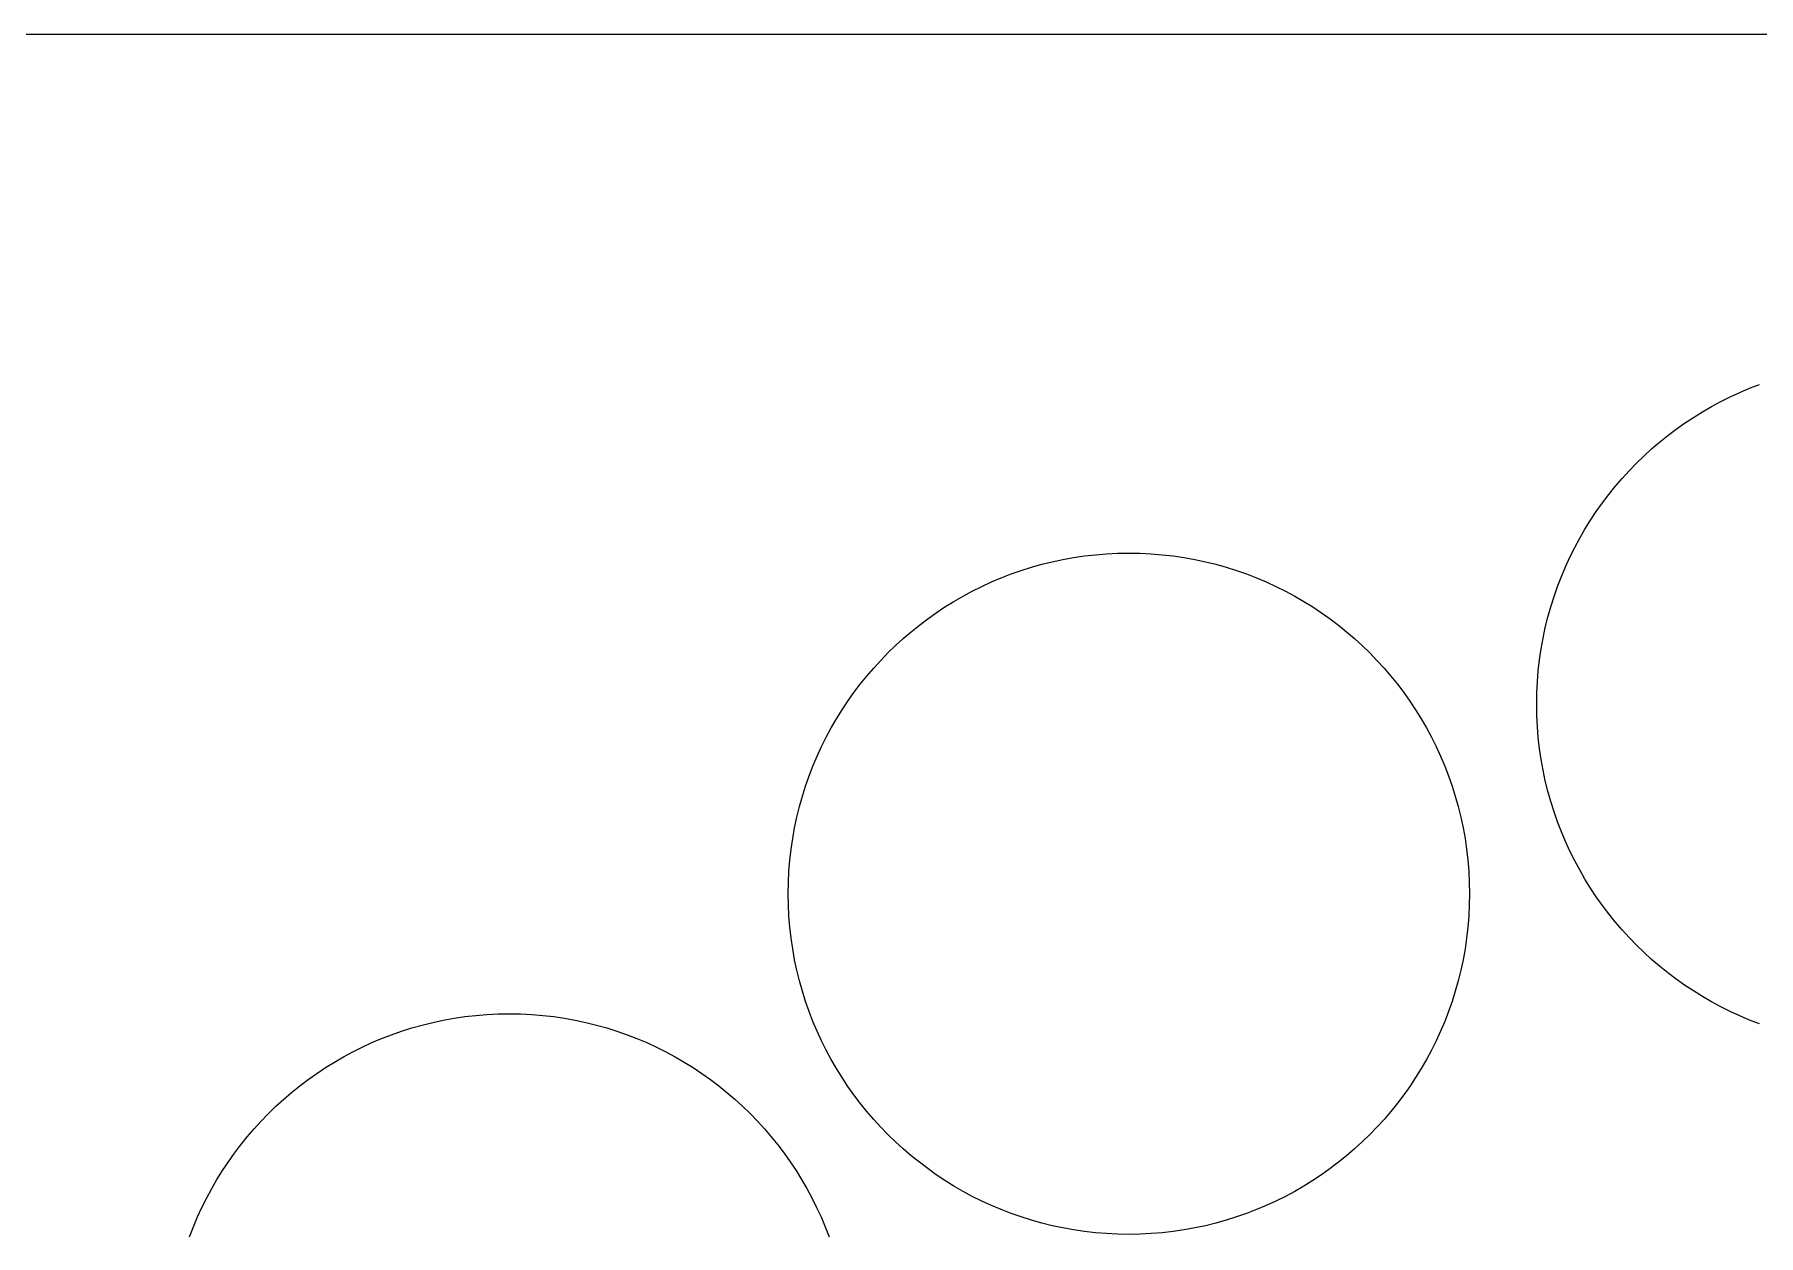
# Model space of a CAD drawing. Extents: x 0 to 212, y 0 to 125.
# Drawn here: x 99.5 to 156.4, y 85.3 to 125 of the extents above; entities that cross this region are included whole.
import ezdxf

# ---------------------------------------------------------------- set-up
doc = ezdxf.new("R2010")
doc.units = 0

msp = doc.modelspace()

# ---------------------------------------------------------------- linework, layer by layer
at = {"layer": 'Layer 1'}
for p, q in [((202.985, 125), (9.00951, 125)), ((156.149, 113.316), (156.477, 113.443)), ((154.889, 112.712), (155.196, 112.878)), ((155.196, 112.878), (155.508, 113.033)), ((155.196, 112.878), (155.196, 112.878)), ((155.508, 113.033), (155.826, 113.18)), ((155.508, 113.033), (155.508, 113.033)), ((155.826, 113.18), (156.149, 113.316)), ((155.826, 113.18), (155.826, 113.18)), ((156.149, 113.316), (156.149, 113.316)), ((154.004, 112.163), (154.293, 112.355)), ((154.293, 112.355), (154.588, 112.538)), ((154.293, 112.355), (154.293, 112.355)), ((154.588, 112.538), (154.889, 112.712)), ((154.588, 112.538), (154.588, 112.538)), ((154.889, 112.712), (154.889, 112.712)), ((153.177, 111.537), (153.446, 111.754)), ((153.446, 111.754), (153.722, 111.963)), ((153.446, 111.754), (153.446, 111.754)), ((153.722, 111.963), (154.004, 112.163)), ((153.722, 111.963), (153.722, 111.963)), ((154.004, 112.163), (154.004, 112.163)), ((152.411, 110.838), (152.659, 111.079)), ((152.659, 111.079), (152.914, 111.312)), ((152.659, 111.079), (152.659, 111.079)), ((152.914, 111.312), (153.177, 111.537)), ((152.914, 111.312), (152.914, 111.312)), ((153.177, 111.537), (153.177, 111.537)), ((151.937, 110.335), (152.17, 110.59)), ((152.17, 110.59), (152.411, 110.838)), ((152.17, 110.59), (152.17, 110.59)), ((152.411, 110.838), (152.411, 110.838)), ((151.495, 109.803), (151.712, 110.073)), ((151.712, 110.073), (151.937, 110.335)), ((151.712, 110.073), (151.712, 110.073)), ((151.937, 110.335), (151.937, 110.335)), ((151.086, 109.245), (151.286, 109.527)), ((151.286, 109.527), (151.495, 109.803)), ((151.286, 109.527), (151.286, 109.527)), ((151.495, 109.803), (151.495, 109.803)), ((150.711, 108.661), (150.894, 108.956)), ((150.894, 108.956), (151.086, 109.245)), ((150.894, 108.956), (150.894, 108.956)), ((151.086, 109.245), (151.086, 109.245)), ((150.372, 108.053), (150.537, 108.36)), ((150.537, 108.36), (150.711, 108.661)), ((150.537, 108.36), (150.537, 108.36)), ((150.711, 108.661), (150.711, 108.661)), ((133.116, 107.587), (133.467, 107.662)), ((133.467, 107.662), (133.821, 107.726)), ((133.467, 107.662), (133.467, 107.662)), ((133.821, 107.726), (134.18, 107.778)), ((133.821, 107.726), (133.821, 107.726)), ((134.18, 107.778), (134.541, 107.819)), ((134.18, 107.778), (134.18, 107.778)), ((134.541, 107.819), (134.907, 107.849)), ((134.541, 107.819), (134.541, 107.819)), ((134.907, 107.849), (135.275, 107.867)), ((134.907, 107.849), (134.907, 107.849)), ((135.275, 107.867), (135.646, 107.873)), ((135.275, 107.867), (135.275, 107.867)), ((135.646, 107.873), (135.646, 107.873)), ((135.646, 107.873), (136.018, 107.867)), ((136.018, 107.867), (136.018, 107.867)), ((136.018, 107.867), (136.386, 107.849)), ((136.386, 107.849), (136.386, 107.849)), ((136.386, 107.849), (136.751, 107.819)), ((136.751, 107.819), (136.751, 107.819)), ((136.751, 107.819), (137.113, 107.778)), ((137.113, 107.778), (137.113, 107.778)), ((137.113, 107.778), (137.471, 107.726)), ((137.471, 107.726), (137.471, 107.726)), ((137.471, 107.726), (137.826, 107.662)), ((137.826, 107.662), (137.826, 107.662)), ((137.826, 107.662), (138.176, 107.587)), ((150.069, 107.423), (150.216, 107.741)), ((150.216, 107.741), (150.372, 108.053)), ((150.216, 107.741), (150.216, 107.741)), ((150.372, 108.053), (150.372, 108.053)), ((131.106, 106.919), (131.429, 107.056)), ((131.429, 107.056), (131.757, 107.183)), ((131.429, 107.056), (131.429, 107.056)), ((131.757, 107.183), (132.09, 107.299)), ((131.757, 107.183), (131.757, 107.183)), ((132.09, 107.299), (132.428, 107.406)), ((132.09, 107.299), (132.09, 107.299)), ((132.428, 107.406), (132.77, 107.502)), ((132.428, 107.406), (132.428, 107.406)), ((132.77, 107.502), (133.116, 107.587)), ((132.77, 107.502), (132.77, 107.502)), ((133.116, 107.587), (133.116, 107.587)), ((138.176, 107.587), (138.176, 107.587)), ((138.176, 107.587), (138.522, 107.502)), ((138.522, 107.502), (138.522, 107.502)), ((138.522, 107.502), (138.865, 107.406)), ((138.865, 107.406), (138.865, 107.406)), ((138.865, 107.406), (139.202, 107.299)), ((139.202, 107.299), (139.202, 107.299)), ((139.202, 107.299), (139.535, 107.183)), ((139.535, 107.183), (139.535, 107.183)), ((139.535, 107.183), (139.863, 107.056)), ((139.863, 107.056), (139.863, 107.056)), ((139.863, 107.056), (140.186, 106.919)), ((149.806, 106.772), (149.933, 107.1)), ((149.933, 107.1), (150.069, 107.423)), ((149.933, 107.1), (149.933, 107.1)), ((150.069, 107.423), (150.069, 107.423)), ((130.169, 106.452), (130.476, 106.617)), ((130.476, 106.617), (130.789, 106.773)), ((130.476, 106.617), (130.476, 106.617)), ((130.789, 106.773), (131.106, 106.919)), ((130.789, 106.773), (130.789, 106.773)), ((131.106, 106.919), (131.106, 106.919)), ((140.186, 106.919), (140.186, 106.919)), ((140.186, 106.919), (140.504, 106.773)), ((140.504, 106.773), (140.504, 106.773)), ((140.504, 106.773), (140.816, 106.617)), ((140.816, 106.617), (140.816, 106.617)), ((140.816, 106.617), (141.123, 106.452)), ((149.689, 106.439), (149.806, 106.772)), ((149.806, 106.772), (149.806, 106.772)), ((129.285, 105.903), (129.573, 106.095)), ((129.573, 106.095), (129.868, 106.278)), ((129.573, 106.095), (129.573, 106.095)), ((129.868, 106.278), (130.169, 106.452)), ((129.868, 106.278), (129.868, 106.278)), ((130.169, 106.452), (130.169, 106.452)), ((141.123, 106.452), (141.123, 106.452)), ((141.123, 106.452), (141.424, 106.278)), ((141.424, 106.278), (141.424, 106.278)), ((141.424, 106.278), (141.719, 106.095)), ((141.719, 106.095), (141.719, 106.095)), ((141.719, 106.095), (142.008, 105.903)), ((149.487, 105.759), (149.583, 106.102)), ((149.583, 106.102), (149.689, 106.439)), ((149.583, 106.102), (149.583, 106.102)), ((149.689, 106.439), (149.689, 106.439)), ((128.457, 105.276), (128.726, 105.494)), ((128.726, 105.494), (129.002, 105.702)), ((128.726, 105.494), (128.726, 105.494)), ((129.002, 105.702), (129.285, 105.903)), ((129.002, 105.702), (129.002, 105.702)), ((129.285, 105.903), (129.285, 105.903)), ((142.008, 105.903), (142.008, 105.903)), ((142.008, 105.903), (142.29, 105.702)), ((142.29, 105.702), (142.29, 105.702)), ((142.29, 105.702), (142.566, 105.494)), ((142.566, 105.494), (142.566, 105.494)), ((142.566, 105.494), (142.836, 105.276)), ((149.327, 105.063), (149.401, 105.413)), ((149.401, 105.413), (149.487, 105.759)), ((149.401, 105.413), (149.401, 105.413)), ((149.487, 105.759), (149.487, 105.759)), ((127.691, 104.578), (127.939, 104.818)), ((127.939, 104.818), (128.195, 105.051)), ((127.939, 104.818), (127.939, 104.818)), ((128.195, 105.051), (128.457, 105.276)), ((128.195, 105.051), (128.195, 105.051)), ((128.457, 105.276), (128.457, 105.276)), ((142.836, 105.276), (142.836, 105.276)), ((142.836, 105.276), (143.098, 105.051)), ((143.098, 105.051), (143.098, 105.051)), ((143.098, 105.051), (143.353, 104.818)), ((143.353, 104.818), (143.353, 104.818)), ((143.353, 104.818), (143.601, 104.578)), ((149.263, 104.708), (149.327, 105.063)), ((149.327, 105.063), (149.327, 105.063)), ((127.218, 104.075), (127.451, 104.33)), ((127.451, 104.33), (127.691, 104.578)), ((127.451, 104.33), (127.451, 104.33)), ((127.691, 104.578), (127.691, 104.578)), ((143.601, 104.578), (143.601, 104.578)), ((143.601, 104.578), (143.842, 104.33)), ((143.842, 104.33), (143.842, 104.33)), ((143.842, 104.33), (144.075, 104.075)), ((149.169, 103.988), (149.211, 104.35)), ((149.211, 104.35), (149.263, 104.708)), ((149.211, 104.35), (149.211, 104.35)), ((149.263, 104.708), (149.263, 104.708)), ((126.776, 103.543), (126.993, 103.812)), ((126.993, 103.812), (127.218, 104.075)), ((126.993, 103.812), (126.993, 103.812)), ((127.218, 104.075), (127.218, 104.075)), ((144.075, 104.075), (144.075, 104.075)), ((144.075, 104.075), (144.3, 103.812)), ((144.3, 103.812), (144.3, 103.812)), ((144.3, 103.812), (144.517, 103.543)), ((149.14, 103.623), (149.169, 103.988)), ((149.169, 103.988), (149.169, 103.988)), ((126.366, 102.985), (126.567, 103.267)), ((126.567, 103.267), (126.776, 103.543)), ((126.567, 103.267), (126.567, 103.267)), ((126.776, 103.543), (126.776, 103.543)), ((144.517, 103.543), (144.517, 103.543)), ((144.517, 103.543), (144.726, 103.267)), ((144.726, 103.267), (144.726, 103.267)), ((144.726, 103.267), (144.926, 102.985)), ((144.726, 103.267), (144.726, 103.267)), ((149.116, 102.883), (149.122, 103.255)), ((149.122, 103.255), (149.14, 103.623)), ((149.122, 103.255), (149.122, 103.255)), ((149.14, 103.623), (149.14, 103.623)), ((125.991, 102.401), (126.174, 102.696)), ((126.174, 102.696), (126.366, 102.985)), ((126.174, 102.696), (126.174, 102.696)), ((126.366, 102.985), (126.366, 102.985)), ((144.926, 102.985), (144.926, 102.985)), ((144.926, 102.985), (145.118, 102.696)), ((145.118, 102.696), (145.118, 102.696)), ((145.118, 102.696), (145.301, 102.401)), ((149.122, 102.512), (149.116, 102.883)), ((149.116, 102.883), (149.116, 102.883)), ((149.14, 102.144), (149.122, 102.512)), ((149.122, 102.512), (149.122, 102.512)), ((125.652, 101.793), (125.817, 102.1)), ((125.817, 102.1), (125.991, 102.401)), ((125.817, 102.1), (125.817, 102.1)), ((125.991, 102.401), (125.991, 102.401)), ((145.301, 102.401), (145.301, 102.401)), ((145.301, 102.401), (145.475, 102.1)), ((145.475, 102.1), (145.475, 102.1)), ((145.475, 102.1), (145.641, 101.793)), ((149.169, 101.778), (149.14, 102.144)), ((149.14, 102.144), (149.14, 102.144)), ((125.35, 101.163), (125.496, 101.481)), ((125.496, 101.481), (125.652, 101.793)), ((125.496, 101.481), (125.496, 101.481)), ((125.652, 101.793), (125.652, 101.793)), ((145.641, 101.793), (145.641, 101.793)), ((145.641, 101.793), (145.796, 101.481)), ((145.796, 101.481), (145.796, 101.481)), ((145.796, 101.481), (145.943, 101.163)), ((149.211, 101.417), (149.169, 101.778)), ((149.169, 101.778), (149.169, 101.778)), ((149.263, 101.058), (149.211, 101.417)), ((149.211, 101.417), (149.211, 101.417)), ((125.086, 100.512), (125.213, 100.84)), ((125.213, 100.84), (125.35, 101.163)), ((125.213, 100.84), (125.213, 100.84)), ((125.35, 101.163), (125.35, 101.163)), ((145.943, 101.163), (145.943, 101.163)), ((145.943, 101.163), (146.079, 100.84)), ((146.079, 100.84), (146.079, 100.84)), ((146.079, 100.84), (146.206, 100.512)), ((149.327, 100.704), (149.263, 101.058)), ((149.263, 101.058), (149.263, 101.058)), ((124.97, 100.179), (125.086, 100.512)), ((125.086, 100.512), (125.086, 100.512)), ((146.206, 100.512), (146.206, 100.512)), ((146.206, 100.512), (146.323, 100.179)), ((149.401, 100.353), (149.327, 100.704)), ((149.327, 100.704), (149.327, 100.704)), ((149.487, 100.007), (149.401, 100.353)), ((149.401, 100.353), (149.401, 100.353)), ((124.767, 99.4992), (124.863, 99.8412)), ((124.863, 99.8412), (124.97, 100.179)), ((124.863, 99.8412), (124.863, 99.8412)), ((124.97, 100.179), (124.97, 100.179)), ((146.323, 100.179), (146.323, 100.179)), ((146.323, 100.179), (146.429, 99.8412)), ((146.429, 99.8412), (146.429, 99.8412)), ((146.429, 99.8412), (146.525, 99.4992)), ((149.583, 99.665), (149.487, 100.007)), ((149.487, 100.007), (149.487, 100.007)), ((149.689, 99.3274), (149.583, 99.665)), ((149.583, 99.665), (149.583, 99.665)), ((124.607, 98.8022), (124.682, 99.1528)), ((124.682, 99.1528), (124.767, 99.4992)), ((124.682, 99.1528), (124.682, 99.1528)), ((124.767, 99.4992), (124.767, 99.4992)), ((146.525, 99.4992), (146.525, 99.4992)), ((146.525, 99.4992), (146.611, 99.1528)), ((146.611, 99.1528), (146.611, 99.1528)), ((146.611, 99.1528), (146.685, 98.8022)), ((149.806, 98.9944), (149.689, 99.3274)), ((149.689, 99.3274), (149.689, 99.3274)), ((124.543, 98.4478), (124.607, 98.8022)), ((124.607, 98.8022), (124.607, 98.8022)), ((146.685, 98.8022), (146.685, 98.8022)), ((146.685, 98.8022), (146.749, 98.4478)), ((149.933, 98.6664), (149.806, 98.9944)), ((149.806, 98.9944), (149.806, 98.9944)), ((150.069, 98.3434), (149.933, 98.6664)), ((149.933, 98.6664), (149.933, 98.6664)), ((124.45, 97.7278), (124.491, 98.0896)), ((124.491, 98.0896), (124.543, 98.4478)), ((124.491, 98.0896), (124.491, 98.0896)), ((124.543, 98.4478), (124.543, 98.4478)), ((146.749, 98.4478), (146.749, 98.4478)), ((146.749, 98.4478), (146.802, 98.0896)), ((146.802, 98.0896), (146.802, 98.0896)), ((146.802, 98.0896), (146.843, 97.7278)), ((150.216, 98.0256), (150.069, 98.3434)), ((150.069, 98.3434), (150.069, 98.3434)), ((150.372, 97.7132), (150.216, 98.0256)), ((150.216, 98.0256), (150.216, 98.0256)), ((124.42, 97.3627), (124.45, 97.7278)), ((124.45, 97.7278), (124.45, 97.7278)), ((146.843, 97.7278), (146.843, 97.7278)), ((146.843, 97.7278), (146.872, 97.3627)), ((150.537, 97.4065), (150.372, 97.7132)), ((150.372, 97.7132), (150.372, 97.7132)), ((150.711, 97.1055), (150.537, 97.4065)), ((150.537, 97.4065), (150.537, 97.4065)), ((124.396, 96.623), (124.402, 96.9943)), ((124.402, 96.9943), (124.42, 97.3627)), ((124.402, 96.9943), (124.402, 96.9943)), ((124.42, 97.3627), (124.42, 97.3627)), ((146.872, 97.3627), (146.872, 97.3627)), ((146.872, 97.3627), (146.89, 96.9943)), ((146.89, 96.9943), (146.89, 96.9943)), ((146.89, 96.9943), (146.896, 96.623)), ((150.894, 96.8105), (150.711, 97.1055)), ((150.711, 97.1055), (150.711, 97.1055)), ((151.086, 96.5216), (150.894, 96.8105)), ((150.894, 96.8105), (150.894, 96.8105)), ((124.402, 96.2516), (124.396, 96.623)), ((124.396, 96.623), (124.396, 96.623)), ((124.42, 95.8833), (124.402, 96.2516)), ((124.402, 96.2516), (124.402, 96.2516)), ((146.89, 96.2516), (146.872, 95.8833)), ((146.896, 96.623), (146.89, 96.2516)), ((146.89, 96.2516), (146.89, 96.2516)), ((146.896, 96.623), (146.896, 96.623)), ((151.286, 96.2391), (151.086, 96.5216)), ((151.086, 96.5216), (151.086, 96.5216)), ((151.495, 95.9632), (151.286, 96.2391)), ((151.286, 96.2391), (151.286, 96.2391)), ((124.45, 95.5181), (124.42, 95.8833)), ((124.42, 95.8833), (124.42, 95.8833)), ((146.872, 95.8833), (146.843, 95.5181)), ((146.872, 95.8833), (146.872, 95.8833)), ((151.712, 95.6939), (151.495, 95.9632)), ((151.495, 95.9632), (151.495, 95.9632)), ((151.937, 95.4316), (151.712, 95.6939)), ((151.712, 95.6939), (151.712, 95.6939)), ((124.491, 95.1564), (124.45, 95.5181)), ((124.45, 95.5181), (124.45, 95.5181)), ((124.543, 94.7982), (124.491, 95.1564)), ((124.491, 95.1564), (124.491, 95.1564)), ((146.802, 95.1564), (146.749, 94.7982)), ((146.843, 95.5181), (146.802, 95.1564)), ((146.802, 95.1564), (146.802, 95.1564)), ((146.843, 95.5181), (146.843, 95.5181)), ((152.17, 95.1763), (151.937, 95.4316)), ((151.937, 95.4316), (151.937, 95.4316)), ((152.411, 94.9283), (152.17, 95.1763)), ((152.17, 95.1763), (152.17, 95.1763)), ((124.607, 94.4437), (124.543, 94.7982)), ((124.543, 94.7982), (124.543, 94.7982)), ((146.749, 94.7982), (146.685, 94.4437)), ((146.749, 94.7982), (146.749, 94.7982)), ((152.659, 94.6878), (152.411, 94.9283)), ((152.411, 94.9283), (152.411, 94.9283)), ((152.914, 94.4548), (152.659, 94.6878)), ((152.659, 94.6878), (152.659, 94.6878)), ((124.682, 94.0932), (124.607, 94.4437)), ((124.607, 94.4437), (124.607, 94.4437)), ((124.767, 93.7468), (124.682, 94.0932)), ((124.682, 94.0932), (124.682, 94.0932)), ((146.611, 94.0932), (146.525, 93.7468)), ((146.685, 94.4437), (146.611, 94.0932)), ((146.611, 94.0932), (146.611, 94.0932)), ((146.685, 94.4437), (146.685, 94.4437)), ((153.177, 94.2298), (152.914, 94.4548)), ((152.914, 94.4548), (152.914, 94.4548)), ((153.446, 94.0127), (153.177, 94.2298)), ((153.177, 94.2298), (153.177, 94.2298)), ((153.722, 93.8038), (153.446, 94.0127)), ((153.446, 94.0127), (153.446, 94.0127)), ((124.863, 93.4047), (124.767, 93.7468)), ((124.767, 93.7468), (124.767, 93.7468)), ((124.97, 93.0671), (124.863, 93.4047)), ((124.863, 93.4047), (124.863, 93.4047)), ((146.429, 93.4047), (146.323, 93.0671)), ((146.525, 93.7468), (146.429, 93.4047)), ((146.429, 93.4047), (146.429, 93.4047)), ((146.525, 93.7468), (146.525, 93.7468)), ((154.004, 93.6034), (153.722, 93.8038)), ((153.722, 93.8038), (153.722, 93.8038)), ((154.293, 93.4114), (154.004, 93.6034)), ((154.004, 93.6034), (154.004, 93.6034)), ((154.588, 93.2283), (154.293, 93.4114)), ((154.293, 93.4114), (154.293, 93.4114)), ((125.086, 92.7342), (124.97, 93.0671)), ((124.97, 93.0671), (124.97, 93.0671)), ((146.323, 93.0671), (146.206, 92.7342)), ((146.323, 93.0671), (146.323, 93.0671)), ((154.889, 93.054), (154.588, 93.2283)), ((154.588, 93.2283), (154.588, 93.2283)), ((155.196, 92.8889), (154.889, 93.054)), ((154.889, 93.054), (154.889, 93.054)), ((155.508, 92.7332), (155.196, 92.8889)), ((155.196, 92.8889), (155.196, 92.8889)), ((111.965, 92.1907), (112.307, 92.2868)), ((112.307, 92.2868), (112.653, 92.3722)), ((112.307, 92.2868), (112.307, 92.2868)), ((112.653, 92.3722), (113.004, 92.4469)), ((112.653, 92.3722), (112.653, 92.3722)), ((113.004, 92.4469), (113.358, 92.5105)), ((113.004, 92.4469), (113.004, 92.4469)), ((113.358, 92.5105), (113.716, 92.563)), ((113.358, 92.5105), (113.358, 92.5105)), ((113.716, 92.563), (114.078, 92.6042)), ((113.716, 92.563), (113.716, 92.563)), ((114.078, 92.6042), (114.443, 92.6338)), ((114.078, 92.6042), (114.078, 92.6042)), ((114.443, 92.6338), (114.812, 92.6518)), ((114.443, 92.6338), (114.443, 92.6338)), ((114.812, 92.6518), (115.183, 92.6578)), ((114.812, 92.6518), (114.812, 92.6518)), ((115.183, 92.6578), (115.183, 92.6578)), ((115.183, 92.6578), (115.554, 92.6518)), ((115.554, 92.6518), (115.554, 92.6518)), ((115.554, 92.6518), (115.923, 92.6338)), ((115.923, 92.6338), (115.923, 92.6338)), ((115.923, 92.6338), (116.288, 92.6042)), ((116.288, 92.6042), (116.288, 92.6042)), ((116.288, 92.6042), (116.65, 92.563)), ((116.65, 92.563), (116.65, 92.563)), ((116.65, 92.563), (117.008, 92.5105)), ((117.008, 92.5105), (117.008, 92.5105)), ((117.008, 92.5105), (117.362, 92.4469)), ((117.362, 92.4469), (117.362, 92.4469)), ((117.362, 92.4469), (117.713, 92.3722)), ((117.713, 92.3722), (117.713, 92.3722)), ((117.713, 92.3722), (118.059, 92.2868)), ((118.059, 92.2868), (118.059, 92.2868)), ((118.059, 92.2868), (118.401, 92.1907)), ((125.213, 92.4061), (125.086, 92.7342)), ((125.086, 92.7342), (125.086, 92.7342)), ((125.35, 92.0831), (125.213, 92.4061)), ((125.213, 92.4061), (125.213, 92.4061)), ((146.079, 92.4061), (145.943, 92.0831)), ((146.206, 92.7342), (146.079, 92.4061)), ((146.079, 92.4061), (146.079, 92.4061)), ((146.206, 92.7342), (146.206, 92.7342)), ((155.826, 92.5869), (155.508, 92.7332)), ((155.508, 92.7332), (155.508, 92.7332)), ((156.149, 92.4502), (155.826, 92.5869)), ((155.826, 92.5869), (155.826, 92.5869)), ((156.477, 92.3235), (156.149, 92.4502)), ((156.149, 92.4502), (156.149, 92.4502)), ((110.325, 91.5579), (110.643, 91.7042)), ((110.643, 91.7042), (110.966, 91.8408)), ((110.643, 91.7042), (110.643, 91.7042)), ((110.966, 91.8408), (111.294, 91.9675)), ((110.966, 91.8408), (110.966, 91.8408)), ((111.294, 91.9675), (111.627, 92.0842)), ((111.294, 91.9675), (111.294, 91.9675)), ((111.627, 92.0842), (111.965, 92.1907)), ((111.627, 92.0842), (111.627, 92.0842)), ((111.965, 92.1907), (111.965, 92.1907)), ((118.401, 92.1907), (118.401, 92.1907)), ((118.401, 92.1907), (118.739, 92.0842)), ((118.739, 92.0842), (118.739, 92.0842)), ((118.739, 92.0842), (119.072, 91.9675)), ((119.072, 91.9675), (119.072, 91.9675)), ((119.072, 91.9675), (119.4, 91.8408)), ((119.4, 91.8408), (119.4, 91.8408)), ((119.4, 91.8408), (119.723, 91.7042)), ((119.723, 91.7042), (119.723, 91.7042)), ((119.723, 91.7042), (120.041, 91.5579)), ((125.496, 91.7653), (125.35, 92.0831)), ((125.35, 92.0831), (125.35, 92.0831)), ((125.652, 91.4529), (125.496, 91.7653)), ((125.496, 91.7653), (125.496, 91.7653)), ((145.796, 91.7653), (145.641, 91.4529)), ((145.943, 92.0831), (145.796, 91.7653)), ((145.796, 91.7653), (145.796, 91.7653)), ((145.943, 92.0831), (145.943, 92.0831)), ((109.405, 91.0627), (109.706, 91.237)), ((109.706, 91.237), (110.013, 91.4021)), ((109.706, 91.237), (109.706, 91.237)), ((110.013, 91.4021), (110.325, 91.5579)), ((110.013, 91.4021), (110.013, 91.4021)), ((110.325, 91.5579), (110.325, 91.5579)), ((120.041, 91.5579), (120.041, 91.5579)), ((120.041, 91.5579), (120.353, 91.4021)), ((120.353, 91.4021), (120.353, 91.4021)), ((120.353, 91.4021), (120.66, 91.237)), ((120.66, 91.237), (120.66, 91.237)), ((120.66, 91.237), (120.961, 91.0627)), ((125.817, 91.1462), (125.652, 91.4529)), ((125.652, 91.4529), (125.652, 91.4529)), ((125.991, 90.8452), (125.817, 91.1462)), ((125.817, 91.1462), (125.817, 91.1462)), ((145.475, 91.1462), (145.301, 90.8452)), ((145.641, 91.4529), (145.475, 91.1462)), ((145.475, 91.1462), (145.475, 91.1462)), ((145.641, 91.4529), (145.641, 91.4529)), ((108.539, 90.4872), (108.821, 90.6877)), ((108.821, 90.6877), (109.11, 90.8796)), ((108.821, 90.6877), (108.821, 90.6877)), ((109.11, 90.8796), (109.405, 91.0627)), ((109.11, 90.8796), (109.11, 90.8796)), ((109.405, 91.0627), (109.405, 91.0627)), ((120.961, 91.0627), (120.961, 91.0627)), ((120.961, 91.0627), (121.256, 90.8796)), ((121.256, 90.8796), (121.256, 90.8796)), ((121.256, 90.8796), (121.545, 90.6877)), ((121.545, 90.6877), (121.545, 90.6877)), ((121.545, 90.6877), (121.827, 90.4872)), ((126.174, 90.5502), (125.991, 90.8452)), ((125.991, 90.8452), (125.991, 90.8452)), ((126.366, 90.2614), (126.174, 90.5502)), ((126.174, 90.5502), (126.174, 90.5502)), ((145.118, 90.5502), (144.926, 90.2614)), ((145.301, 90.8452), (145.118, 90.5502)), ((145.118, 90.5502), (145.118, 90.5502)), ((145.301, 90.8452), (145.301, 90.8452)), ((107.731, 89.8362), (107.994, 90.0612)), ((107.994, 90.0612), (108.263, 90.2783)), ((107.994, 90.0612), (107.994, 90.0612)), ((108.263, 90.2783), (108.539, 90.4872)), ((108.263, 90.2783), (108.263, 90.2783)), ((108.539, 90.4872), (108.539, 90.4872)), ((121.827, 90.4872), (121.827, 90.4872)), ((121.827, 90.4872), (122.103, 90.2783)), ((122.103, 90.2783), (122.103, 90.2783)), ((122.103, 90.2783), (122.372, 90.0612)), ((122.372, 90.0612), (122.372, 90.0612)), ((122.372, 90.0612), (122.635, 89.8362)), ((126.567, 89.9789), (126.366, 90.2614)), ((126.366, 90.2614), (126.366, 90.2614)), ((126.776, 89.7029), (126.567, 89.9789)), ((126.567, 89.9789), (126.567, 89.9789)), ((144.726, 89.9789), (144.517, 89.7029)), ((144.926, 90.2614), (144.726, 89.9789)), ((144.726, 89.9789), (144.726, 89.9789)), ((144.926, 90.2614), (144.926, 90.2614)), ((107.228, 89.3627), (107.476, 89.6033)), ((107.476, 89.6033), (107.731, 89.8362)), ((107.476, 89.6033), (107.476, 89.6033)), ((107.731, 89.8362), (107.731, 89.8362)), ((122.635, 89.8362), (122.635, 89.8362)), ((122.635, 89.8362), (122.89, 89.6033)), ((122.89, 89.6033), (122.89, 89.6033)), ((122.89, 89.6033), (123.138, 89.3627)), ((126.993, 89.4336), (126.776, 89.7029)), ((126.776, 89.7029), (126.776, 89.7029)), ((127.218, 89.1713), (126.993, 89.4336)), ((126.993, 89.4336), (126.993, 89.4336)), ((144.3, 89.4336), (144.075, 89.1713)), ((144.517, 89.7029), (144.3, 89.4336)), ((144.3, 89.4336), (144.3, 89.4336)), ((144.517, 89.7029), (144.517, 89.7029)), ((106.529, 88.5971), (106.755, 88.8595)), ((106.755, 88.8595), (106.987, 89.1147)), ((106.755, 88.8595), (106.755, 88.8595)), ((106.987, 89.1147), (107.228, 89.3627)), ((106.987, 89.1147), (106.987, 89.1147)), ((107.228, 89.3627), (107.228, 89.3627)), ((123.138, 89.3627), (123.138, 89.3627)), ((123.138, 89.3627), (123.378, 89.1147)), ((123.378, 89.1147), (123.378, 89.1147)), ((123.378, 89.1147), (123.611, 88.8595)), ((123.611, 88.8595), (123.611, 88.8595)), ((123.611, 88.8595), (123.836, 88.5971)), ((127.451, 88.916), (127.218, 89.1713)), ((127.218, 89.1713), (127.218, 89.1713)), ((127.691, 88.668), (127.451, 88.916)), ((127.451, 88.916), (127.451, 88.916)), ((143.842, 88.916), (143.601, 88.668)), ((144.075, 89.1713), (143.842, 88.916)), ((143.842, 88.916), (143.842, 88.916)), ((144.075, 89.1713), (144.075, 89.1713)), ((106.104, 88.0519), (106.27, 88.272)), ((106.27, 88.272), (106.312, 88.3278)), ((106.312, 88.3278), (106.529, 88.5971)), ((106.312, 88.3278), (106.312, 88.3278)), ((106.529, 88.5971), (106.529, 88.5971)), ((123.836, 88.5971), (123.836, 88.5971)), ((123.836, 88.5971), (124.053, 88.3278)), ((124.053, 88.3278), (124.053, 88.3278)), ((124.053, 88.3278), (124.262, 88.0519)), ((127.939, 88.4275), (127.691, 88.668)), ((127.691, 88.668), (127.691, 88.668)), ((128.195, 88.1946), (127.939, 88.4275)), ((127.939, 88.4275), (127.939, 88.4275)), ((143.353, 88.4275), (143.098, 88.1946)), ((143.601, 88.668), (143.353, 88.4275)), ((143.353, 88.4275), (143.353, 88.4275)), ((143.601, 88.668), (143.601, 88.668)), ((105.711, 87.4805), (105.903, 87.7694)), ((105.903, 87.7694), (106.104, 88.0519)), ((105.903, 87.7694), (105.903, 87.7694)), ((106.104, 88.0519), (106.104, 88.0519)), ((124.262, 88.0519), (124.262, 88.0519)), ((124.262, 88.0519), (124.463, 87.7694)), ((124.463, 87.7694), (124.463, 87.7694)), ((124.463, 87.7694), (124.655, 87.4805)), ((128.457, 87.9695), (128.195, 88.1946)), ((128.195, 88.1946), (128.195, 88.1946)), ((128.726, 87.7524), (128.457, 87.9695)), ((128.457, 87.9695), (128.457, 87.9695)), ((129.002, 87.5436), (128.726, 87.7524)), ((128.726, 87.7524), (128.726, 87.7524)), ((142.566, 87.7524), (142.29, 87.5436)), ((142.836, 87.9695), (142.566, 87.7524)), ((142.566, 87.7524), (142.566, 87.7524)), ((143.098, 88.1946), (142.836, 87.9695)), ((142.836, 87.9695), (142.836, 87.9695)), ((143.098, 88.1946), (143.098, 88.1946)), ((105.354, 86.8846), (105.528, 87.1855)), ((105.528, 87.1855), (105.711, 87.4805)), ((105.528, 87.1855), (105.528, 87.1855)), ((105.711, 87.4805), (105.711, 87.4805)), ((124.655, 87.4805), (124.655, 87.4805)), ((124.655, 87.4805), (124.838, 87.1855)), ((124.838, 87.1855), (124.838, 87.1855)), ((124.838, 87.1855), (125.012, 86.8846)), ((129.285, 87.3431), (129.002, 87.5436)), ((129.002, 87.5436), (129.002, 87.5436)), ((129.573, 87.1512), (129.285, 87.3431)), ((129.285, 87.3431), (129.285, 87.3431)), ((129.868, 86.968), (129.573, 87.1512)), ((129.573, 87.1512), (129.573, 87.1512)), ((141.719, 87.1512), (141.424, 86.968)), ((142.008, 87.3431), (141.719, 87.1512)), ((141.719, 87.1512), (141.719, 87.1512)), ((142.29, 87.5436), (142.008, 87.3431)), ((142.008, 87.3431), (142.008, 87.3431)), ((142.29, 87.5436), (142.29, 87.5436)), ((105.033, 86.2654), (105.189, 86.5778)), ((105.189, 86.5778), (105.354, 86.8846)), ((105.189, 86.5778), (105.189, 86.5778)), ((105.354, 86.8846), (105.354, 86.8846)), ((125.012, 86.8846), (125.012, 86.8846)), ((125.012, 86.8846), (125.177, 86.5778)), ((125.177, 86.5778), (125.177, 86.5778)), ((125.177, 86.5778), (125.333, 86.2654)), ((130.169, 86.7938), (129.868, 86.968)), ((129.868, 86.968), (129.868, 86.968)), ((130.476, 86.6287), (130.169, 86.7938)), ((130.169, 86.7938), (130.169, 86.7938)), ((130.789, 86.4729), (130.476, 86.6287)), ((130.476, 86.6287), (130.476, 86.6287)), ((140.816, 86.6287), (140.504, 86.4729)), ((141.123, 86.7938), (140.816, 86.6287)), ((140.816, 86.6287), (140.816, 86.6287)), ((141.424, 86.968), (141.123, 86.7938)), ((141.123, 86.7938), (141.123, 86.7938)), ((141.424, 86.968), (141.424, 86.968)), ((104.887, 85.9476), (105.033, 86.2654)), ((105.033, 86.2654), (105.033, 86.2654)), ((125.333, 86.2654), (125.333, 86.2654)), ((125.333, 86.2654), (125.479, 85.9476)), ((131.106, 86.3266), (130.789, 86.4729)), ((130.789, 86.4729), (130.789, 86.4729)), ((131.429, 86.19), (131.106, 86.3266)), ((131.106, 86.3266), (131.106, 86.3266)), ((131.757, 86.0632), (131.429, 86.19)), ((131.429, 86.19), (131.429, 86.19)), ((132.09, 85.9465), (131.757, 86.0632)), ((131.757, 86.0632), (131.757, 86.0632)), ((139.535, 86.0632), (139.202, 85.9465)), ((139.863, 86.19), (139.535, 86.0632)), ((139.535, 86.0632), (139.535, 86.0632)), ((140.186, 86.3266), (139.863, 86.19)), ((139.863, 86.19), (139.863, 86.19)), ((140.504, 86.4729), (140.186, 86.3266)), ((140.186, 86.3266), (140.186, 86.3266)), ((140.504, 86.4729), (140.504, 86.4729)), ((104.623, 85.2966), (104.75, 85.6246)), ((104.75, 85.6246), (104.887, 85.9476)), ((104.75, 85.6246), (104.75, 85.6246)), ((104.887, 85.9476), (104.887, 85.9476)), ((125.479, 85.9476), (125.479, 85.9476)), ((125.479, 85.9476), (125.616, 85.6246)), ((125.616, 85.6246), (125.616, 85.6246)), ((125.616, 85.6246), (125.743, 85.2966)), ((132.428, 85.84), (132.09, 85.9465)), ((132.09, 85.9465), (132.09, 85.9465)), ((132.77, 85.744), (132.428, 85.84)), ((132.428, 85.84), (132.428, 85.84)), ((133.116, 85.6585), (132.77, 85.744)), ((132.77, 85.744), (132.77, 85.744)), ((133.467, 85.5839), (133.116, 85.6585)), ((133.116, 85.6585), (133.116, 85.6585)), ((133.821, 85.5202), (133.467, 85.5839)), ((133.467, 85.5839), (133.467, 85.5839)), ((134.18, 85.4677), (133.821, 85.5202)), ((133.821, 85.5202), (133.821, 85.5202)), ((134.541, 85.4265), (134.18, 85.4677)), ((134.18, 85.4677), (134.18, 85.4677)), ((134.907, 85.3969), (134.541, 85.4265)), ((134.541, 85.4265), (134.541, 85.4265)), ((136.751, 85.4265), (136.386, 85.3969)), ((137.113, 85.4677), (136.751, 85.4265)), ((136.751, 85.4265), (136.751, 85.4265)), ((137.471, 85.5202), (137.113, 85.4677)), ((137.113, 85.4677), (137.113, 85.4677)), ((137.826, 85.5839), (137.471, 85.5202)), ((137.471, 85.5202), (137.471, 85.5202)), ((138.176, 85.6585), (137.826, 85.5839)), ((137.826, 85.5839), (137.826, 85.5839)), ((138.522, 85.744), (138.176, 85.6585)), ((138.176, 85.6585), (138.176, 85.6585)), ((138.865, 85.84), (138.522, 85.744)), ((138.522, 85.744), (138.522, 85.744)), ((139.202, 85.9465), (138.865, 85.84)), ((138.865, 85.84), (138.865, 85.84)), ((139.202, 85.9465), (139.202, 85.9465)), ((135.275, 85.379), (134.907, 85.3969)), ((134.907, 85.3969), (134.907, 85.3969)), ((135.646, 85.373), (135.275, 85.379)), ((135.275, 85.379), (135.275, 85.379)), ((136.018, 85.379), (135.646, 85.373)), ((135.646, 85.373), (135.646, 85.373)), ((136.386, 85.3969), (136.018, 85.379)), ((136.018, 85.379), (136.018, 85.379)), ((136.386, 85.3969), (136.386, 85.3969))]:
    msp.add_line(p, q, dxfattribs=at)

doc.saveas('drawing.dxf')
